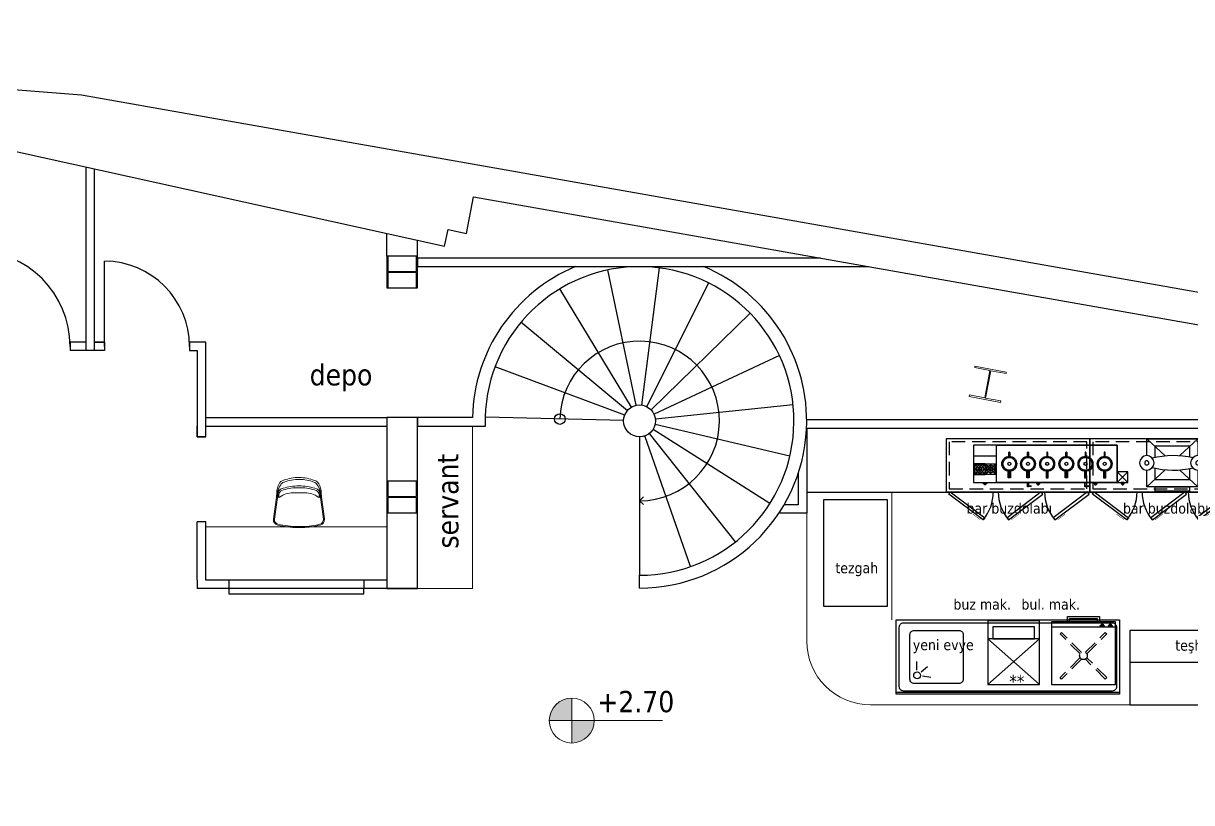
# Model space of a CAD drawing. Header units: centimetres. Extents: x 10686 to 14358, y -10632 to -8826.
# Drawn here: x 11560 to 12657, y -9559 to -8826 of the extents above; entities that cross this region are included whole.
import ezdxf

# ---------------------------------------------------------------- set-up
doc = ezdxf.new("R2010")
doc.units = ezdxf.units.CM
doc.header["$MEASUREMENT"] = 0
doc.linetypes.add('DASHED', pattern=[19.05, 12.7, -6.35])
for name, color, linetype, lineweight in [('ahsap', 34, 'Continuous', 13), ('banko cam', 130, 'Continuous', 9), ('kontra-tefriş', 205, 'Continuous', 18), ('metraj', 7, 'Continuous', 5), ('çıktı', 255, 'Continuous', 5)]:
    doc.layers.add(name, color=color, linetype=linetype, lineweight=lineweight)
doc.layers.add('As Built', color=7, linetype='Continuous', true_color=0x5a5a5a)
doc.layers.add('S2000-002 Çizgi', color=7, linetype='Continuous')
doc.styles.get("Standard").update_dxf_attribs({"font": 'tahoma.ttf'})

# ---------------------------------------------------------------- blocks, each defined once
blk = doc.blocks.new('S2')
at = {"layer": 'kontra-tefriş'}
for p, q in [((-11.4, 0), (-6, 0)), ((-6, 6.4), (-7.8, 6.4)), ((-6, 4.7), (-7.8, 4.7)), ((-6, 6.4), (-3.6, 6.4)), ((-6, 4.7), (-3.6, 4.7)), ((0, 0), (-6, 0)), ((-29.6, -24.6), (-26.8, -4.2)), ((-28.6, -24.7), (-25.8, -4.3)), ((-26.8, -4.2), (-26.6, -0.2)), ((17.3, -24.7), (14.4, -4.3)), ((15.4, -4.2), (15.3, -0.2)), ((18.3, -24.6), (15.4, -4.2)), ((-6.9, -32.7), (-6.8, -32.7)), ((-5.4, -31.7), (-6.7, -31.7)), ((-5.4, -32.7), (-6.7, -32.7)), ((-5.4, -31.7), (-2.2, -31.7)), ((-5.4, -32.7), (-2.2, -32.7))]:
    blk.add_line(p, q, dxfattribs=at)
for centre, radius, start, end in [((-18.2, 4.9), 7.08, 107.1637, 149.8246), ((-5.1, -29.9), 44.3, 90.3136, 109.9727), ((-5.1, -30), 42.6, 90.3159, 110.0702), ((-5.6, -26.5), 40.8, 69.1846, 89.6662), ((-5.6, -26.5), 39.1, 69.0525, 89.663), ((6.8, 4.9), 7.08, 30.1754, 72.8363), ((-9.2, -0.3), 17.4, 149.8246, 179.7195), ((-9.7, -2), 16.2, 143.6591, 188.0232), ((-20.1, -1.6), 5.36, 154.2435, 207.0789), ((-20.8, -0.4), 4.28, 110.4223, 164.0764), ((-20.4, -2), 4.28, 110.5968, 173.0517), ((-11.4, -21), 21, 90, 126.0116), ((-18.2, 4.9), 5.36, 107.1637, 149.8246), ((-6.8, -38.1), 44.5, 91.2998, 110.4223), ((-6.8, -38.1), 42.9, 91.2998, 110.5968), ((-4.6, -38.1), 44.5, 69.5777, 88.7002), ((-4.6, -38.1), 42.9, 69.4032, 88.7002), ((6.8, 4.9), 5.36, 30.1754, 72.8363), ((9, -2), 4.28, 6.9483, 69.4032), ((9.5, -0.4), 4.28, 15.9236, 69.5777), ((-1.6, -2), 16.2, 351.9768, 36.3409), ((-2.1, -0.3), 17.4, 0.2805, 30.1754), ((8.8, -1.6), 5.36, 332.9211, 25.7565), ((-2.9, -43), 45, 119.4604, 120.6303), ((-24.3, -3.5), 0.826, 224.4323, 318.4485), ((-20.8, -2.4), 3.89, 165.784, 208.1186), ((0, -21), 21, 53.9884, 90), ((12.9, -3.5), 0.826, 221.5515, 315.5677), ((9.5, -2.4), 3.89, 331.8814, 14.216), ((-8.5, -43), 45, 59.3697, 60.5396), ((-24.3, -25.2), 5.42, 173.5544, 256.3464), ((-24.3, -25.2), 4.42, 173.5544, 256.3464), ((-6.9, 46.4), 79.1, 256.3464, 270.1225), ((-6.9, 46.4), 78.1, 256.3464, 270.1225), ((-2, 27.2), 58.9, 269.8679, 285.74), ((-2, 27.2), 59.8, 269.868, 285.7097), ((12.9, -25.2), 4.42, 283.6536, 6.4456), ((12.9, -25.2), 5.42, 283.6536, 6.4456)]:
    blk.add_arc(centre, radius, start, end, dxfattribs=at)
blk = doc.blocks.new('A$C521B02A0')
at = {"layer": 'S2000-002 Çizgi'}
blk.add_line((6.6, 10), (10.6, 10), dxfattribs=at)
for points in [[(0, 64), (0, 10), (60, 10), (60, 64)], [(0, 64), (0, 5), (60, 5), (60, 64)], [(3, 10), (6.6, 10), (6.6, 8.5), (3, 8.5)], [(4, 8.5), (5.4, 8.5), (5.4, 7.1), (4, 7.1)], [(10.6, 10), (14.3, 10), (14.3, 8.5), (10.6, 8.5)], [(11.6, 8.5), (13.1, 8.5), (13.1, 7.1), (11.6, 7.1)], [(45, 0), (15, 0), (15, 5), (45, 5)], [(43, 2), (17, 2), (17, 5), (43, 5)]]:
    blk.add_lwpolyline(points, close=True, dxfattribs=at)
at = {"layer": 'S2000-002 Çizgi', "linetype": 'DASHED'}
for points in [[(8.1, 57.4), (9.5, 58.8)], [(8.1, 57.4), (26.8, 38.7)], [(9.5, 58.8), (28.2, 40.1)], [(31.9, 40.2), (50.5, 58.8)], [(33.3, 38.8), (51.9, 57.4)], [(50.5, 58.8), (51.9, 57.4)], [(26.7, 35.1), (8.1, 16.4)], [(28.1, 33.6), (9.5, 15)], [(31.8, 33.7), (50.5, 15)], [(33.2, 35.2), (51.9, 16.4)], [(9.5, 15), (8.1, 16.4)], [(50.5, 15), (51.9, 16.4)]]:
    blk.add_lwpolyline(points, dxfattribs=at)
blk.add_circle((30, 36.9), 3.63, dxfattribs=at)
blk = doc.blocks.new('A$C38740FF1')
at = {"layer": 'S2000-002 Çizgi'}
for points in [[(0, 60), (48.3, 16.9)], [(0, 16.9), (48.3, 60)], [(0, 16.9), (48.3, 16.9)]]:
    blk.add_lwpolyline(points, dxfattribs=at)
for points in [[(0, 0), (48.3, 0), (48.3, 60), (0, 60)], [(4.6, 5.6), (43.7, 5.6), (43.7, 16.9), (4.6, 16.9)]]:
    blk.add_lwpolyline(points, close=True, dxfattribs=at)
blk.add_text('**', height=12, dxfattribs=at).set_placement((14.1, 46))
blk = doc.blocks.new('A$C08847F1B')
at = {"layer": 'S2000-002 Çizgi'}
blk.add_lwpolyline([(0, 30.6), (30.6, 30.6), (30.6, 0), (0, 0), (0, 30.6)], dxfattribs=at)
blk.add_lwpolyline([(15.5, 29.5), (15.5, 23.4, -0.414214), (15.3, 23.2), (15.2, 23.2, -0.414214), (15, 23.4), (15, 29.5), (2.7, 29.5, 0.668179), (2.3, 28.6), (10.8, 20.1, -0.810443), (10.4, 19.8), (1.6, 28.6, 0.668179), (1, 28.4), (1, 15.5), (7.1, 15.5, -0.414214), (7.3, 15.3), (7.3, 15.2, -0.414214), (7.1, 15), (1, 15), (1, 2.7, 0.668179), (1.9, 2.3), (10.4, 10.8, -0.810443), (10.8, 10.4), (2, 1.6, 0.668179), (2.2, 1), (15, 1), (15, 7.1, -0.414214), (15.2, 7.3), (15.3, 7.3, -0.414214), (15.5, 7.1), (15.5, 1), (27.9, 1, 0.668179), (28.3, 1.9), (19.8, 10.4, -0.810443), (20.2, 10.8), (29, 2, 0.668179), (29.5, 2.2), (29.5, 15), (23.4, 15, -0.414214), (23.2, 15.2), (23.2, 15.3, -0.414214), (23.4, 15.5), (29.5, 15.5), (29.5, 28.4, 0.668179), (29, 28.6), (20.2, 19.8, -0.810443), (19.8, 20.1), (28.3, 28.6, 0.668179), (27.9, 29.5)], format="xyb", close=True, dxfattribs=at)
for radius in [10.8, 5.66, 2.6]:
    blk.add_circle((15.3, 15.8), radius, dxfattribs=at)
blk = doc.blocks.new('A$C224B5EFA')
at = {"layer": 'S2000-002 Çizgi'}
for points in [[(34.5, 14.8, -0.072213), (32.5, 14.8), (32.5, 8.5), (34.5, 8.5)], [(52.1, 14.8, -0.072213), (50.1, 14.8), (50.1, 8.5), (52.1, 8.5)], [(68.1, 8.5), (70.1, 8.5), (70.1, 14.8, -0.072213), (68.1, 14.8)], [(88.1, 14.8, -0.072213), (86.1, 14.8), (86.1, 8.5), (88.1, 8.5)], [(104.1, 8.5), (106.1, 8.5), (106.1, 14.8, -0.072213), (104.1, 14.8)], [(122.1, 8.5), (124.1, 8.5), (124.1, 14.8, -0.072213), (122.1, 14.8)]]:
    blk.add_hatch(color=256, dxfattribs=at).paths.add_polyline_path(points)
for p, q in [((135, 14.2), (145, 4.2)), ((145, 14.2), (135, 4.2)), ((21.5, 4.2), (135, 4.2)), ((50.6, 4.2), (51.7, 4.2)), ((104.6, 4.2), (105.7, 4.2))]:
    blk.add_line(p, q, dxfattribs=at)
for points in [[(0, 4.2), (135, 4.2), (135, 39.2), (0, 39.2)], [(0, 29.2), (21.5, 29.2), (21.5, 39.2), (0, 39.2)], [(135, 4.2), (21.5, 4.2), (21.5, 39.2), (135, 39.2)], [(135, 4.2), (145, 4.2), (145, 14.2), (135, 14.2)], [(9.3, 4.2), (12.2, 4.2), (12.2, 3), (9.3, 3)], [(10.2, 3), (11.3, 3), (11.3, 1.9), (10.2, 1.9)], [(53.7, 0.2), (51.1, 0.4), (51.1, 1), (53.7, 1.2)], [(62.1, 4.2), (59.2, 4.2), (59.2, 3), (62.1, 3)], [(61.2, 3), (60, 3), (60, 1.9), (61.2, 1.9)], [(107.7, 0.2), (105.1, 0.4), (105.1, 1), (107.7, 1.2)], [(116.1, 4.2), (113.2, 4.2), (113.2, 3), (116.1, 3)], [(115.2, 3), (114, 3), (114, 1.9), (115.2, 1.9)], [(141.5, 4.2), (138.5, 4.2), (138.5, 3), (141.5, 3)], [(140.6, 3), (139.4, 3), (139.4, 1.9), (140.6, 1.9)]]:
    blk.add_lwpolyline(points, close=True, dxfattribs=at)
for points in [[(33.1, 28.7), (33.1, 32.2)], [(33.9, 32.2), (33.9, 28.7)], [(50.7, 28.7), (50.7, 32.2)], [(51.6, 32.2), (51.6, 28.7)], [(68.7, 32.2), (68.7, 28.7)], [(69.6, 28.7), (69.6, 32.2)], [(86.7, 28.7), (86.7, 32.2)], [(87.6, 32.2), (87.6, 28.7)], [(104.7, 32.2), (104.7, 28.7)], [(105.6, 28.7), (105.6, 32.2)], [(122.7, 32.2), (122.7, 28.7)], [(123.6, 28.7), (123.6, 32.2)], [(34.5, 14.8), (34.5, 8.5), (32.5, 8.5), (32.5, 14.8)], [(52.1, 14.8), (52.1, 8.5), (50.1, 8.5), (50.1, 14.8)], [(68.1, 14.8), (68.1, 8.5), (70.1, 8.5), (70.1, 14.8)], [(88.1, 14.8), (88.1, 8.5), (86.1, 8.5), (86.1, 14.8)], [(104.1, 14.8), (104.1, 8.5), (106.1, 8.5), (106.1, 14.8)], [(122.1, 14.8), (122.1, 8.5), (124.1, 8.5), (124.1, 14.8)], [(51.7, 0), (50.6, 0), (50.6, 4.2)], [(51.7, 4.2), (51.7, 1.1)], [(51.7, 0.4), (51.7, 0)], [(105.7, 0), (104.6, 0), (104.6, 4.2)], [(105.7, 4.2), (105.7, 1.1)], [(105.7, 0.4), (105.7, 0)]]:
    blk.add_lwpolyline(points, dxfattribs=at)
for centre, radius in [((33.5, 21.7), 7), ((33.5, 21.7), 6), ((33.5, 21.7), 1.45), ((51.1, 21.7), 7), ((51.1, 21.7), 6), ((51.1, 21.7), 1.45), ((69.1, 21.7), 7), ((69.1, 21.7), 6), ((69.1, 21.7), 1.45), ((87.1, 21.7), 7), ((87.1, 21.7), 6), ((87.1, 21.7), 1.45), ((105.1, 21.7), 7), ((105.1, 21.7), 6), ((105.1, 21.7), 1.45), ((123.1, 21.7), 7), ((123.1, 21.7), 6), ((123.1, 21.7), 1.45)]:
    blk.add_circle(centre, radius, dxfattribs=at)
for centre in [(33.5, 32.2), (51.1, 32.2), (69.1, 32.2), (87.1, 32.2), (105.1, 32.2), (123.1, 32.2)]:
    blk.add_arc(centre, 0.438, 0, 180, dxfattribs=at)
at = {"layer": 'S2000-002 Çizgi', "yscale": 0.3284582400001454}
for xscale, zscale in [(-0.3284582400001454, 0.3284582400000002), (0.3284582400001454, 0.3284582400001454)]:
    blk.add_blockref('A$C08847F1B', (11, 11.7), dxfattribs=dict(at, xscale=xscale, zscale=zscale))
blk = doc.blocks.new('A$C451D4DAD')
at = {"layer": 'S2000-002 Çizgi', "extrusion": (0, 0, -1)}
for p, q in [((6.8, 49), (54.8, 49)), ((6.8, 49), (24.1, 33.2)), ((6.8, 33.3), (6.8, 49)), ((54.8, 49), (37.7, 33.4)), ((54.8, 49), (54.8, 33.3)), ((14.8, 42.5), (46.8, 42.5)), ((14.8, 31.8), (14.8, 42.5)), ((46.8, 42.5), (46.8, 32.3)), ((24.1, 19.8), (6.8, 4)), ((6.8, 4), (6.8, 19.7)), ((14.8, 10.5), (14.8, 21.2)), ((37.7, 19.6), (54.8, 4)), ((46.8, 20.7), (46.8, 10.5)), ((54.8, 19.7), (54.8, 4)), ((54.8, 4), (6.8, 4)), ((46.8, 10.5), (14.8, 10.5)), ((14.8, 4), (46.8, 4)), ((14.8, 0), (14.8, 4)), ((46.8, 0), (14.8, 0)), ((46.8, 4), (46.8, 0))]:
    blk.add_line(p, q, dxfattribs=at)
for centre, radius in [((-6.8, 26.5), 6.8), ((-54.8, 26.5), 6.8), ((-6.8, 26.5), 2), ((-54.8, 26.5), 2)]:
    blk.add_circle(centre, radius, dxfattribs=at)
for centre, start, end in [((-32.1, -51.4), 76.1597, 102.3998), ((-32.1, 104.4), 257.6002, 283.8403)]:
    blk.add_arc(centre, 85, start, end, dxfattribs=at)
blk = doc.blocks.new('A$C68D74C4D')
at = {"layer": 'S2000-002 Çizgi'}
for points in [[(171.6, 40.4), (171.6, 90.4), (36.6, 90.4), (36.6, 40.4)], [(71.2, 14.2), (38.9, 38.4), (40.4, 40.4), (72.7, 16.2)], [(95.2, 14.1), (127.4, 38.4), (125.9, 40.4), (93.7, 16)], [(138.6, 14.1), (170.8, 38.4), (169.3, 40.4), (137.1, 16)]]:
    blk.add_lwpolyline(points, close=True, dxfattribs=at)
at = {"layer": 'S2000-002 Çizgi', "linetype": 'DASHED'}
blk.add_lwpolyline([(168.8, 87.6), (39.4, 87.6), (39.4, 43.2), (168.8, 43.2)], close=True, dxfattribs=at)
at = {"layer": 'S2000-002 Çizgi', "const_width": 0.404}
for points in [[(69.1, 15.8), (68.2, 14.6), (62.8, 18.6), (61.5, 19.6)], [(97.3, 15.7), (98.2, 14.5), (103.5, 18.5), (104.9, 19.5)], [(140.7, 15.7), (141.6, 14.5), (147, 18.5), (148.3, 19.5)]]:
    blk.add_lwpolyline(points, dxfattribs=at)
at = {"layer": 'S2000-002 Çizgi'}
for centre, start, end in [((40.4, 40.4), 319.755, 0), ((125.9, 40.4), 180, 220.5092), ((169.3, 40.4), 180, 220.5092)]:
    blk.add_arc(centre, 40.4, start, end, dxfattribs=at)

msp = doc.modelspace()

# ---------------------------------------------------------------- hatches: boundary and pattern name
at = {"layer": 'banko cam'}
for points in [[(12075, -9460.4, 0.414214), (12053.9, -9481.5), (12075, -9481.5)], [(12096.1, -9481.5), (12075, -9481.5), (12075, -9502.6, 0.414214)]]:
    msp.add_hatch(color=0, dxfattribs=at).paths.add_polyline_path(points)

# ---------------------------------------------------------------- linework, layer by layer
at = {"layer": 'ahsap'}
for p, q in [((12375.7, -9266.7), (12375.7, -9386.7)), ((12295.7, -9406.7), (12295.7, -9286.7)), ((13114.1, -9466.7), (12355.7, -9466.7))]:
    msp.add_line(p, q, dxfattribs=at)
for points in [[(11930.2, -9357.4), (11981.8, -9357.4), (11981.8, -9204.8), (11930.2, -9204.8)], [(11731.2, -9349.4), (11731.2, -9299.4), (11901.2, -9299.4), (11901.2, -9349.4), (11731.2, -9349.4)]]:
    msp.add_lwpolyline(points, dxfattribs=at)
msp.add_arc((12355.7, -9406.7), 60, 180, 270, dxfattribs=at)
at = {"layer": 'As Built'}
for p, q in [((11618.7, -9133.8), (11618.7, -8961.1)), ((11626.7, -9133.8), (11626.7, -8962.9)), ((11901.2, -9044.9), (11901.2, -9023.5)), ((11930.2, -9044.9), (11930.2, -9029.9)), ((11635.9, -9129.8), (11635.9, -9049.8)), ((12135.6, -9185.2), (12108.9, -9058)), ((12157.2, -9056), (12140.6, -9185)), ((12131, -9187), (12063.9, -9075.7)), ((12203.4, -9070.1), (12145.4, -9186.4)), ((12127.2, -9190.3), (12027.2, -9107.2)), ((12242.5, -9098.6), (12149.5, -9189.4)), ((11603.7, -9125.8), (11603.7, -9133.8)), ((11635.9, -9125.8), (11626.7, -9125.8)), ((11626.7, -9125.8), (11635.9, -9125.8)), ((11635.9, -9125.8), (11635.9, -9133.8)), ((11715.9, -9125.8), (11715.9, -9133.8)), ((11626.7, -9133.8), (11618.7, -9133.8)), ((11635.9, -9133.8), (11626.7, -9133.8)), ((12270, -9138.3), (12152.3, -9193.5)), ((12124.7, -9194.6), (12003, -9148.9)), ((12283, -9184.8), (12153.7, -9198.3)), ((11981.8, -9196.8), (11930.2, -9196.8)), ((11930.2, -9196.8), (11930.2, -9204.8)), ((11981.8, -9196.4), (11981.8, -9196.8)), ((12123.7, -9199.5), (11993.8, -9196.4)), ((11993.8, -9204.8), (11993.8, -9196.4)), ((11723.2, -9214.8), (11723.2, -9204.8)), ((11731.2, -9214.8), (11731.2, -9204.8)), ((11731.2, -9204.8), (11901.2, -9204.8)), ((11930.2, -9204.8), (11993.8, -9204.8)), ((12261.1, -9277.6), (12151.4, -9207.9)), ((12279.9, -9233.1), (12153.3, -9203.3)), ((11731.2, -9214.8), (11723.2, -9214.8)), ((12138.7, -9214.9), (12138.7, -9344.9)), ((12186.4, -9336.8), (12143.7, -9214)), ((12228.8, -9313.5), (12148, -9211.6)), ((11723.2, -9349.4), (11723.2, -9294.8)), ((11731.2, -9294.8), (11723.2, -9294.8)), ((11731.2, -9349.4), (11731.2, -9294.8)), ((11723.2, -9349.4), (11723.2, -9357.4)), ((11901.2, -9349.4), (11731.2, -9349.4)), ((11752.8, -9349.4), (11752.8, -9357.4)), ((11879.7, -9349.4), (11879.7, -9357.4)), ((12138.7, -9356.9), (12138.7, -9344.9)), ((11930.2, -9357.4), (11723.2, -9357.4))]:
    msp.add_line(p, q, dxfattribs=at)
at = {"layer": 'As Built', "flags": 128}
for points in [[(14337.7, -9909.9), (14357.7, -9909.9), (14357.7, -9200.3), (12935.3, -9127), (11614.5, -8893.8), (10759.4, -8826.3), (10686, -9755.4), (10716, -9755.4), (10786.8, -8860.2), (11362.7, -8904.6), (11955.5, -9035.5), (11958.9, -9019.9), (11976.1, -9023.7), (11982.7, -8989.3), (13214.1, -9206.7), (13214.1, -9291.8)], [(12308.8, -9046.9), (11930.2, -9046.9), (11930.2, -9054.9), (12354.1, -9054.9)], [(11618.7, -9125.8), (11603.7, -9125.8)], [(11731.2, -9214.8), (11731.2, -9125.8), (11715.9, -9125.8), (11715.9, -9133.8), (11723.2, -9133.8), (11723.2, -9214.8), (11731.2, -9214.8)], [(11618.7, -9133.8), (11603.7, -9133.8)], [(11731.2, -9196.8), (11901.2, -9196.8)], [(11731.2, -9204.8), (11901.2, -9204.8)], [(12295.7, -9206.7), (12295.7, -9286.7), (12269.6, -9286.7)], [(12295.6, -9206.7), (13214.1, -9206.7)], [(13168.8, -9198.7), (12295.7, -9198.7)], [(12287.7, -9249.3), (12287.7, -9278.7), (12274.5, -9278.7)], [(12138.7, -9274.9), (12142.3, -9271.3)], [(12295.6, -9266.7), (13214.1, -9266.7)], [(12138.7, -9274.9), (12142.3, -9278.4)], [(11752.8, -9357.4), (11752.8, -9362.4), (11879.7, -9362.4), (11879.7, -9357.4)]]:
    msp.add_lwpolyline(points, dxfattribs=at)
at = {"layer": 'As Built'}
for points in [[(11930.2, -9044.9), (11901.2, -9044.9), (11901.2, -9074.9), (11930.2, -9074.9)], [(11930.2, -9196.8), (11901.2, -9196.8), (11901.2, -9357.4), (11930.2, -9357.4)], [(11930.2, -9256.4), (11901.2, -9256.4), (11901.2, -9286.4), (11930.2, -9286.4)]]:
    msp.add_lwpolyline(points, close=True, dxfattribs=at)
for centre, radius in [((12138.7, -9199.9), 15), ((12063.8, -9198.1), 5)]:
    msp.add_circle(centre, radius, dxfattribs=at)
for centre, radius, start, end in [((11513.7, -9129.8), 90, 0, 90), ((11635.9, -9129.8), 80, 0, 90), ((12138.7, -9199.9), 157, 112.5468, 178.7383), ((12138.7, -9199.9), 145, 270, 178.6339), ((12138.7, -9199.9), 145, 270, 178.6339), ((12138.7, -9199.9), 157, 357.233, 67.4532), ((12138.7, -9199.9), 75, 270, 178.6339), ((12138.7, -9199.9), 157, 270, 357.233)]:
    msp.add_arc(centre, radius, start, end, dxfattribs=at)
at = {"layer": 'banko cam', "color": 0}
for p, q in [((12075, -9460.4), (12075, -9502.6)), ((12053.9, -9481.5), (12160.1, -9481.5))]:
    msp.add_line(p, q, dxfattribs=at)
msp.add_circle((12075, -9481.5), 21.1, dxfattribs=at)
at = {"layer": 'metraj', "flags": 128}
for points in [[(11930.2, -9044.9), (11928.8, -9044.9), (11928.8, -9059.5), (11902.6, -9059.5), (11902.6, -9044.9), (11901.2, -9044.9), (11901.2, -9074.9), (11902.6, -9074.9), (11902.6, -9060.4), (11928.8, -9060.4), (11928.8, -9074.9), (11930.2, -9074.9)], [(12463.7, -9178.4), (12468.6, -9152.7), (12483, -9155.4), (12483.2, -9154), (12453.8, -9148.4), (12453.5, -9149.7), (12467.8, -9152.5), (12462.9, -9178.2), (12448.5, -9175.5), (12448.3, -9176.8), (12477.7, -9182.5), (12478, -9181.1)], [(11930.2, -9256.4), (11928.8, -9256.4), (11928.8, -9271), (11902.6, -9271), (11902.6, -9256.4), (11901.2, -9256.4), (11901.2, -9286.4), (11902.6, -9286.4), (11902.6, -9271.9), (11928.8, -9271.9), (11928.8, -9286.4), (11930.2, -9286.4)]]:
    msp.add_lwpolyline(points, close=True, dxfattribs=at)
at = {"layer": 'S2000-002 Çizgi'}
for p, q in [((12399.2, -9434), (12399.2, -9426.1)), ((12599.1, -9426.7), (12764.1, -9426.7)), ((12403.1, -9435.7), (12409.2, -9430.7)), ((12404.4, -9439.5), (12412.2, -9440.6))]:
    msp.add_line(p, q, dxfattribs=at)
for points in [[(12311.6, -9373.9), (12371.6, -9373.9), (12371.6, -9273.9), (12311.6, -9273.9)], [(12379.7, -9386.7), (12589.7, -9386.7), (12589.7, -9456.7), (12379.7, -9456.7)], [(12599.1, -9466.7), (12764.1, -9466.7), (12764.1, -9396.7), (12599.1, -9396.7)], [(12379.7, -9454.7), (12589.7, -9454.7), (12589.7, -9456.7), (12379.7, -9456.7)]]:
    msp.add_lwpolyline(points, close=True, dxfattribs=at)
for points in [[(12386.7, -9389.7), (12582.7, -9389.7, -0.414214), (12586.7, -9393.7), (12586.7, -9449.7, -0.414214), (12582.7, -9453.7), (12386.7, -9453.7, -0.414214), (12382.7, -9449.7), (12382.7, -9393.7, -0.414214)], [(12396.7, -9396.7), (12438.7, -9396.7, -0.414214), (12442.7, -9400.7), (12442.7, -9442.7, -0.414214), (12438.7, -9446.7), (12396.7, -9446.7, -0.414214), (12392.7, -9442.7), (12392.7, -9400.7, -0.414214)]]:
    msp.add_lwpolyline(points, format="xyb", close=True, dxfattribs=at)
msp.add_circle((12399.4, -9439), 3.19, dxfattribs=at)

# ---------------------------------------------------------------- block references
at = {"layer": 'As Built'}
for p in [(12390.2, -9307), (12525.2, -9307)]:
    msp.add_blockref('A$C68D74C4D', p, dxfattribs=at)
at = {"layer": 'S2000-002 Çizgi'}
for name, p in [('A$C451D4DAD', (12608.4, -9265.8)), ('A$C224B5EFA', (12452.5, -9261.9))]:
    msp.add_blockref(name, p, dxfattribs=at)
at = {"layer": 'S2000-002 Çizgi', "rotation": 180}
for name, p in [('A$C38740FF1', (12514.3, -9387.7)), ('A$C521B02A0', (12585.7, -9383.7))]:
    msp.add_blockref(name, p, dxfattribs=at)
at = {"layer": 'çıktı'}
msp.add_blockref('S2', (11824.4, -9267.4), dxfattribs=at)

# ---------------------------------------------------------------- texts
for s, p in [('bar buzdolabı', (12445.8, -9287)), ('bar buzdolabı', (12592.8, -9287)), ('tezgah', (12322.6, -9343)), ('buz mak.', (12433.5, -9377.2)), ('bul. mak.', (12497.4, -9377.2)), ('yeni evye', (12395.4, -9415.3)), ('teşhir dolabı', (12641.9, -9415.8))]:
    msp.add_text(s, height=10).set_placement(p)
at = {"char_height": 20, "width": 259.578, "attachment_point": 1}
for s, insert in [('depo', (11828.8, -9146.5)), ('+2.70', (12099, -9453.6))]:
    msp.add_mtext(s, dxfattribs=dict(at, insert=insert))
at = {"insert": (11948.5, -9319.8), "char_height": 20, "width": 259.578, "attachment_point": 1, "rotation": 90}
msp.add_mtext('servant', dxfattribs=at)

doc.saveas('drawing.dxf')
